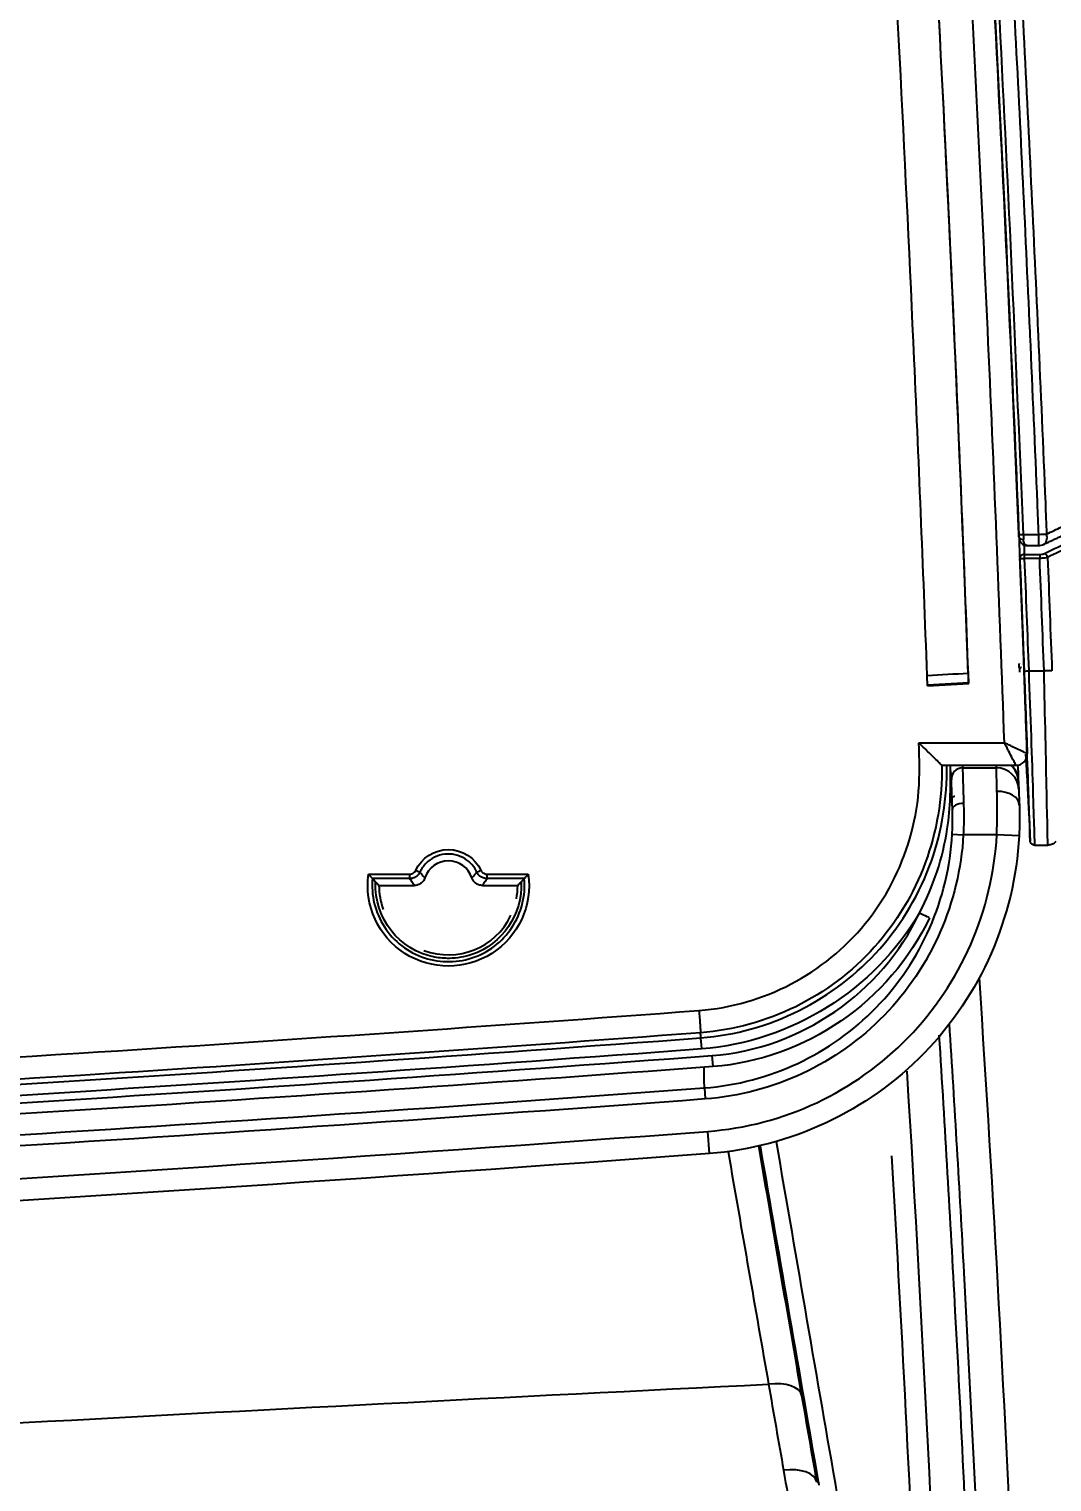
# Model space of a CAD drawing. Header units: millimetres. Extents: x 28 to 2974, y 8 to 3716.
# Drawn here: x 2013 to 2058.8, y 1207.4 to 1272.5 of the extents above; entities that cross this region are included whole.
import ezdxf

# ---------------------------------------------------------------- set-up
doc = ezdxf.new("R2010")
doc.units = ezdxf.units.MM
doc.layers.get('Defpoints').update_dxf_attribs({"linetype": 'CONTINUOUS'})
doc.layers.add('1LINE', color=7, linetype='CONTINUOUS')
doc.styles.add('Annotative', font='malgun.ttf')
doc.dimstyles.new('WOO', dxfattribs={"dimtxt": 20, "dimasz": 2, "dimexe": 1.25, "dimexo": 0.3, "dimgap": 1, "dimtad": 1, "dimdec": 1, "dimzin": 1, "dimdsep": 46, "dimtxsty": 'Annotative', "dimcen": 0, "dimclrd": 1, "dimclre": 1, "dimclrt": 2, "dimadec": 0, "dimazin": 0, "dimtfac": 1, "dimtdec": 1, "dimtofl": 0, "dimtmove": 0, "dimatfit": 3, "dimfxl": 0, "dimarcsym": 0})

# ---------------------------------------------------------------- blocks, each defined once
blk = doc.blocks.new('*D12')
at = {"layer": '1LINE', "color": 1, "lineweight": -2}
for p, q in [((1929.416, 1310.67), (2169.11, 1310.67)), ((2167.86, 1308.67), (2167.86, 861.29)), ((1858.761, 859.29), (2169.11, 859.29))]:
    blk.add_line(p, q, dxfattribs=at)
at = {"layer": '1LINE', "color": 1}
for points in [[(2167.527, 1308.67), (2168.193, 1308.67), (2167.86, 1310.67)], [(2167.527, 861.29), (2168.193, 861.29), (2167.86, 859.29)]]:
    blk.add_solid(points, dxfattribs=at)
at = {"layer": 'Defpoints', "color": 0}
for p in [(1929.116, 1310.67), (1858.461, 859.29), (2167.86, 859.29)]:
    blk.add_point(p, dxfattribs=at)
at = {"layer": '1LINE', "color": 2, "insert": (2156.473, 1084.98), "char_height": 20, "attachment_point": 5, "rotation": 90, "style": 'Annotative'}
blk.add_mtext('451', dxfattribs=at)
blk = doc.blocks.new('*D13')
at = {"layer": '1LINE', "color": 1, "lineweight": -2}
for p, q in [((1929.416, 1349.07), (2224.099, 1349.07)), ((2222.849, 1347.07), (2222.849, 861.29)), ((1858.761, 859.29), (2224.099, 859.29))]:
    blk.add_line(p, q, dxfattribs=at)
at = {"layer": '1LINE', "color": 1}
for points in [[(2222.516, 1347.07), (2223.183, 1347.07), (2222.849, 1349.07)], [(2222.516, 861.29), (2223.183, 861.29), (2222.849, 859.29)]]:
    blk.add_solid(points, dxfattribs=at)
at = {"layer": 'Defpoints', "color": 0}
for p in [(1929.116, 1349.07), (1858.461, 859.29), (2222.849, 859.29)]:
    blk.add_point(p, dxfattribs=at)
at = {"layer": '1LINE', "color": 2, "insert": (2211.517, 1104.18), "char_height": 20, "attachment_point": 5, "rotation": 90, "style": 'Annotative'}
blk.add_mtext('490', dxfattribs=at)

msp = doc.modelspace()

# ---------------------------------------------------------------- linework, layer by layer
at = {"layer": '1LINE', "linetype": 'Continuous'}
for p, q in [((2057.488, 1249.857), (2058.175, 1249.857)), ((2058.175, 1249.357), (2058.175, 1249.857)), ((2057.531, 1248.96), (2058.218, 1248.96)), ((2057.531, 1248.96), (2057.531, 1248.779)), ((2057.667, 1249.357), (2058.175, 1249.357)), ((2058.218, 1248.96), (2058.218, 1248.779)), ((2058.218, 1248.779), (2057.531, 1248.779)), ((2057.301, 1244.076), (2057.301, 1244.06)), ((2057.31, 1243.887), (2057.31, 1243.684)), ((2057.513, 1243.742), (2057.523, 1243.742)), ((2058.413, 1243.737), (2058.413, 1243.742)), ((2055.041, 1243.202), (2053.2, 1243.103)), ((2053.201, 1243.075), (2055.044, 1243.173)), ((2052.813, 1240.519), (2056.642, 1240.519)), ((2053.846, 1239.519), (2057.16, 1239.519)), ((2054.764, 1239.404), (2056.283, 1239.404)), ((2054.302, 1236.435), (2054.801, 1236.407)), ((2056.299, 1236.407), (2054.801, 1236.407)), ((2057.297, 1236.354), (2056.299, 1236.407)), ((2028.176, 1234.643), (2030.022, 1234.643)), ((2030.022, 1234.443), (2030.022, 1234.643)), ((2033.48, 1234.643), (2033.48, 1234.443)), ((2033.48, 1234.643), (2035.326, 1234.643)), ((2030.022, 1234.443), (2028.354, 1234.443)), ((2028.646, 1234.137), (2030.23, 1234.137)), ((2033.273, 1234.137), (2034.856, 1234.137)), ((2035.148, 1234.443), (2033.48, 1234.443)), ((2043.599, 1226.029), (2043.561, 1226.525)), ((2043.215, 1225.074), (2043.252, 1224.578)), ((2043.436, 1222.136), (2043.362, 1223.127)), ((2048.248, 1207.432), (2048.309, 1207.444))]:
    msp.add_line(p, q, dxfattribs=at)
for centre, radius, start, end in [((2058.175, 1249.857), 0.5, 270, 295.41909), ((2031.751, 1234.137), 1.102, 18.16784, 161.83216), ((2031.751, 1234.137), 3.105, 180, 200.20502), ((2031.751, 1234.137), 3.105, 348.93277, 0), ((2031.751, 1234.137), 3.105, 249.40123, 334.49337)]:
    msp.add_arc(centre, radius, start, end, dxfattribs=at)
at = {"layer": '1LINE', "linetype": 'Continuous', "extrusion": (0, 0, -1)}
for radius, start, end in [(1.608, 24.97481, 155.02519), (3.611, 171.94765, 8.05235)]:
    msp.add_arc((-2031.751, 1234.137), radius, start, end, dxfattribs=at)
at = {"layer": '1LINE', "linetype": 'Continuous'}
for centre, major_axis, ratio, start_param, end_param in [((2057.488, 1249.857), (-0.2, -0.008), 0.000006, 0.000753, 1.570796), ((2057.494, 1249.72), (0.2, 0.008), 0.454865, 3.14244, 4.694222), ((2058.175, 1249.857), (-0.5, -0.02), 0.000006, 1.570808, 2.356583), ((2058.175, 1249.857), (0.215, -0.452), 0.677256, 0.000025, 1.289549), ((2057.531, 1248.779), (0.2, 0.008), 0.906169, 1.533224, 3.139809), ((2058.429, 1248.82), (-0.086, 0.181), 0.677188, 4.43085, 5.671366), ((2057.531, 1248.779), (0.2, 0.008), 0.000006, 3.142346, 4.712388), ((2057.726, 1243.742), (0.2, 0.007), 0.000006, 3.142345, 4.712389), ((2057.16, 1240.019), (-0.349, -0.358), 0.999999, 0.771743, 2.378126), ((2054.764, 1238.904), (-0.499, -0.026), 0.999046, 4.660133, 6.265933), ((2056.283, 1238.405), (-0.999, -0.052), 0.999046, 3.124341, 4.660407), ((2056.264, 1238.772), (-0.999, -0.044), 0.999046, 3.132785, 3.941493), ((2056.263, 1238.791), (-0.999, -0.036), 0.999047, 3.138192, 3.92156), ((2053.92, 1238.125), (-0.5, -0.017), 0.094822, 2.197786, 3.14235), ((2056.308, 1237.7), (-0.999, -0.035), 0.646577, 3.140605, 4.689699), ((2054.812, 1237.575), (-0.5, -0.017), 0.467077, 4.696126, 6.282333), ((2030.294, 1234.816), (-0.181, 0.084), 0.000006, 1.570799, 3.089233), ((2033.209, 1234.816), (0.181, 0.084), 0.000006, 3.193953, 4.712386), ((2052.838, 1232.909), (-0.452, 0.214), 0.000006, 1.570799, 3.191454), ((2043.091, 1226.816), (0.037, -0.499), 0.002236, 1.570802, 3.091635), ((2046.103, 1211.015), (-1.478, -0.256), 0.525102, 3.162101, 4.634067), ((2046.773, 1207.159), (-1.478, -0.257), 0.525074, 3.162101, 4.633745)]:
    msp.add_ellipse(centre, major_axis=major_axis, ratio=ratio, start_param=start_param, end_param=end_param, dxfattribs=at)
at = {"layer": '1LINE', "linetype": 'Continuous', "extrusion": (0, 0, -1)}
for start_param, end_param in [(0.260064, 1.69226), (4.736758, 6.030026)]:
    msp.add_ellipse((2031.751, 1234.134), major_axis=(0.238, -3.252), ratio=1, start_param=start_param, end_param=end_param, dxfattribs=at)
at = {"layer": '1LINE', "linetype": 'Continuous'}
for points, knots in [([(2053.791, 1312.292), (2053.912, 1310.604), (2054.03, 1308.915), (2054.811, 1297.6), (2055.406, 1287.968), (2056.283, 1271.909), (2056.603, 1265.484), (2057.178, 1252.718), (2057.434, 1246.378), (2057.659, 1240.036)], [0, 0, 0, 0, 0.070171, 0.070171, 0.470233, 0.470233, 0.73693, 0.73693, 1, 1, 1, 1]), ([(2056.642, 1240.519), (2056.42, 1246.684), (2056.171, 1252.849), (2055.604, 1265.436), (2055.284, 1271.858), (2054.407, 1287.908), (2053.813, 1297.536), (2053.043, 1308.691), (2052.936, 1310.223), (2052.827, 1311.756)], [0, 0, 0, 0, 0.259434, 0.259434, 0.529808, 0.529808, 0.935387, 0.935387, 1, 1, 1, 1]), ([(2053.201, 1243.075), (2053.02, 1247.943), (2052.821, 1252.811), (2052.227, 1266.158), (2051.796, 1274.635), (2050.826, 1291.584), (2050.288, 1300.056), (2049.696, 1308.525)], [0, 0, 0, 0, 0.222986, 0.222986, 0.611462, 0.611462, 1, 1, 1, 1]), ([(2055.044, 1243.173), (2054.863, 1248.043), (2054.664, 1252.913), (2054.071, 1266.26), (2053.64, 1274.736), (2052.672, 1291.684), (2052.135, 1300.156), (2051.545, 1308.624)], [0, 0, 0, 0, 0.223051, 0.223051, 0.611495, 0.611495, 1, 1, 1, 1]), ([(2058.175, 1249.857), (2058.156, 1250.32), (2058.137, 1250.783), (2058.015, 1253.753), (2057.907, 1256.26), (2057.793, 1258.817), (2057.79, 1258.867), (2057.574, 1263.671), (2057.344, 1268.424), (2056.951, 1275.964), (2056.801, 1278.752), (2056.377, 1286.294), (2056.093, 1291.048), (2055.792, 1295.802)], [0, 0, 0, 0, 0.030225, 0.030225, 0.193854, 0.193854, 0.197119, 0.197119, 0.507412, 0.507412, 0.689439, 0.689439, 1, 1, 1, 1]), ([(2056.145, 1295.824), (2056.446, 1291.07), (2056.73, 1286.315), (2057.154, 1278.771), (2057.305, 1275.983), (2057.697, 1268.438), (2057.928, 1263.681), (2058.144, 1258.872), (2058.146, 1258.822), (2058.261, 1256.269), (2058.369, 1253.765), (2058.491, 1250.797), (2058.51, 1250.334), (2058.528, 1249.871)], [0, 0, 0, 0, 0.310561, 0.310561, 0.492588, 0.492588, 0.803115, 0.803115, 0.80638, 0.80638, 0.969775, 0.969775, 1, 1, 1, 1]), ([(2060.945, 1251.02), (2060.929, 1251.417), (2060.913, 1251.815), (2060.804, 1254.428), (2060.708, 1256.643), (2060.607, 1258.908), (2060.605, 1258.958), (2060.424, 1262.967), (2060.235, 1266.925), (2059.75, 1276.462), (2059.443, 1282.04), (2058.949, 1290.404), (2058.778, 1293.192), (2058.602, 1295.979)], [0, 0, 0, 0, 0.026513, 0.026513, 0.174267, 0.174267, 0.177604, 0.177604, 0.44166, 0.44166, 0.813888, 0.813888, 1, 1, 1, 1]), ([(2058.528, 1249.871), (2058.75, 1249.976), (2058.971, 1250.081), (2059.777, 1250.464), (2060.361, 1250.742), (2060.945, 1251.02)], [0, 0, 0, 0, 0.274914, 0.274914, 1, 1, 1, 1]), ([(2057.294, 1249.712), (2057.293, 1249.724), (2057.293, 1249.736), (2057.291, 1249.781), (2057.29, 1249.815), (2057.288, 1249.849)], [0, 0, 0, 0, 0.283953, 0.283953, 1, 1, 1, 1]), ([(2057.299, 1249.699), (2057.298, 1249.686), (2057.298, 1249.626), (2057.341, 1249.523), (2057.433, 1249.42), (2057.551, 1249.365), (2057.628, 1249.357), (2057.666, 1249.36)], [0, 0, 0, 0, 0.063396, 0.305371, 0.557005, 0.791426, 1, 1, 1, 1]), ([(2057.488, 1249.857), (2057.49, 1249.801), (2057.491, 1249.744), (2057.493, 1249.67), (2057.493, 1249.649), (2057.494, 1249.629)], [0, 0, 0, 0, 0.716037, 0.716037, 1, 1, 1, 1]), ([(2057.664, 1249.357), (2057.642, 1249.357), (2057.621, 1249.361), (2057.578, 1249.385), (2057.556, 1249.407), (2057.525, 1249.46), (2057.515, 1249.487), (2057.499, 1249.551), (2057.495, 1249.589), (2057.494, 1249.629)], [0, 0, 0, 0, 0.239781, 0.239781, 0.543914, 0.543914, 0.766567, 0.766567, 1, 1, 1, 1]), ([(2058.429, 1249.001), (2058.832, 1249.193), (2059.235, 1249.384), (2060.041, 1249.767), (2060.444, 1249.958), (2060.847, 1250.15)], [0, 0, 0, 0, 0.5, 0.5, 1, 1, 1, 1]), ([(2060.988, 1249.974), (2060.899, 1249.932), (2060.811, 1249.89), (2060.368, 1249.68), (2060.013, 1249.511), (2059.296, 1249.17), (2058.933, 1248.998), (2058.571, 1248.825)], [0, 0, 0, 0, 0.109956, 0.109956, 0.549778, 0.549778, 1, 1, 1, 1]), ([(2058.218, 1248.96), (2058.232, 1248.96), (2058.246, 1248.961), (2058.292, 1248.963), (2058.324, 1248.968), (2058.381, 1248.982), (2058.407, 1248.991), (2058.429, 1249.001)], [0, 0, 0, 0, 0.168919, 0.168919, 0.585257, 0.585257, 1, 1, 1, 1]), ([(2057.526, 1243.735), (2057.521, 1243.868), (2057.516, 1244.001), (2057.491, 1244.668), (2057.471, 1245.201), (2057.412, 1246.746), (2057.372, 1247.758), (2057.332, 1248.771)], [0, 0, 0, 0, 0.079371, 0.079371, 0.396854, 0.396854, 1, 1, 1, 1]), ([(2058.571, 1248.825), (2058.534, 1248.814), (2058.49, 1248.805), (2058.394, 1248.79), (2058.34, 1248.784), (2058.264, 1248.78), (2058.241, 1248.779), (2058.218, 1248.779)], [0, 0, 0, 0, 0.41099, 0.41099, 0.829435, 0.829435, 1, 1, 1, 1]), ([(2057.31, 1243.887), (2057.307, 1243.915), (2057.305, 1243.944), (2057.301, 1244.001), (2057.305, 1244.031), (2057.301, 1244.06)], [0, 0, 0, 0, 0.492041, 0.492041, 1, 1, 1, 1]), ([(2057.31, 1243.887), (2057.332, 1243.887), (2057.355, 1243.891), (2057.388, 1243.902), (2057.4, 1243.908), (2057.411, 1243.915)], [0, 0, 0, 0, 0.633891, 0.633891, 1, 1, 1, 1]), ([(2057.501, 1244.268), (2057.505, 1244.238), (2057.501, 1244.209), (2057.505, 1244.151), (2057.507, 1244.123), (2057.51, 1244.094)], [0, 0, 0, 0, 0.508293, 0.508293, 1, 1, 1, 1]), ([(2057.51, 1244.094), (2057.51, 1244.094), (2057.51, 1244.093), (2057.511, 1244.053), (2057.513, 1244.014), (2057.516, 1243.933), (2057.517, 1243.892), (2057.52, 1243.816), (2057.521, 1243.782), (2057.523, 1243.748)], [0, 0, 0, 0, 0.006911, 0.006911, 0.411682, 0.411682, 0.751877, 0.751877, 1, 1, 1, 1]), ([(2057.658, 1239.976), (2057.656, 1240.018), (2057.654, 1240.099), (2057.645, 1240.374), (2057.637, 1240.602), (2057.617, 1241.162), (2057.605, 1241.501), (2057.578, 1242.241), (2057.563, 1242.653), (2057.54, 1243.292), (2057.531, 1243.518), (2057.523, 1243.742)], [0, 0, 0, 0, 0.173029, 0.173029, 0.407654, 0.407654, 0.642346, 0.642346, 0.877183, 0.877183, 1, 1, 1, 1]), ([(2057.79, 1236.138), (2057.79, 1236.19), (2057.763, 1237.037), (2057.668, 1239.833), (2057.6, 1241.762), (2057.526, 1243.735)], [0, 0, 0, 0, 0.5, 0.5, 1, 1, 1, 1]), ([(2057.726, 1243.742), (2057.799, 1241.746), (2057.868, 1239.736), (2057.963, 1236.866), (2057.99, 1235.996), (2057.99, 1235.945)], [0, 0, 0, 0, 0.5, 0.5, 1, 1, 1, 1]), ([(2058.767, 1243.748), (2058.721, 1243.747), (2058.665, 1243.745), (2058.566, 1243.742), (2058.526, 1243.741), (2058.461, 1243.739), (2058.437, 1243.738), (2058.413, 1243.737)], [0, 0, 0, 0, 0.500739, 0.500739, 0.817657, 0.817657, 1, 1, 1, 1]), ([(2058.582, 1235.945), (2058.581, 1235.996), (2058.565, 1236.86), (2058.503, 1239.728), (2058.461, 1241.712), (2058.413, 1243.737)], [0, 0, 0, 0, 0.5, 0.5, 1, 1, 1, 1]), ([(2055.041, 1243.202), (2055.04, 1243.251), (2055.038, 1243.301), (2055.034, 1243.397), (2055.032, 1243.443), (2055.029, 1243.535), (2055.027, 1243.581), (2055.025, 1243.628)], [0, 0, 0, 0, 0.349545, 0.349545, 0.674726, 0.674726, 1, 1, 1, 1]), ([(2055.044, 1243.174), (2055.043, 1243.178), (2055.043, 1243.183), (2055.042, 1243.192), (2055.042, 1243.197), (2055.041, 1243.202)], [0, 0, 0, 0, 0.506438, 0.506438, 1, 1, 1, 1]), ([(2042.969, 1228.538), (2045.87, 1228.763), (2048.574, 1230.182), (2051.331, 1233.562), (2052.005, 1234.855), (2052.611, 1236.937), (2052.741, 1237.64), (2052.862, 1239.068), (2052.831, 1239.794), (2052.813, 1240.519)], [0, 0, 0, 0, 0.5, 0.5, 0.75, 0.75, 0.875, 0.875, 1, 1, 1, 1]), ([(2053.836, 1239.52), (2053.832, 1239.524), (2053.814, 1239.542), (2053.758, 1239.596), (2053.721, 1239.633), (2053.613, 1239.739), (2053.534, 1239.815), (2053.334, 1240.011), (2053.203, 1240.138), (2052.988, 1240.348), (2052.903, 1240.431), (2052.816, 1240.516), (2052.815, 1240.517), (2052.813, 1240.519)], [0, 0, 0, 0, 0.146161, 0.146161, 0.290841, 0.290841, 0.505442, 0.505442, 0.806487, 0.806487, 0.996611, 0.996611, 1, 1, 1, 1]), ([(2057.659, 1240.036), (2057.66, 1240.036), (2057.648, 1240.042), (2057.603, 1240.063), (2057.572, 1240.078), (2057.479, 1240.122), (2057.411, 1240.154), (2057.228, 1240.241), (2057.101, 1240.301), (2056.918, 1240.388), (2056.866, 1240.412), (2056.787, 1240.45), (2056.761, 1240.462), (2056.72, 1240.482), (2056.705, 1240.488), (2056.684, 1240.499), (2056.676, 1240.502), (2056.664, 1240.508), (2056.66, 1240.51), (2056.653, 1240.513), (2056.65, 1240.515), (2056.645, 1240.517), (2056.644, 1240.518), (2056.642, 1240.519)], [0, 0, 0, 0, 0.156688, 0.156688, 0.305521, 0.305521, 0.504285, 0.504285, 0.781379, 0.781379, 0.886283, 0.886283, 0.939273, 0.939273, 0.967344, 0.967344, 0.982399, 0.982399, 0.990502, 0.990502, 0.996169, 0.996169, 1, 1, 1, 1]), ([(2057.16, 1239.519), (2057.16, 1239.519), (2057.154, 1239.53), (2057.131, 1239.574), (2057.115, 1239.605), (2057.068, 1239.696), (2057.033, 1239.763), (2056.948, 1239.927), (2056.894, 1240.031), (2056.832, 1240.151), (2056.826, 1240.163), (2056.792, 1240.229), (2056.763, 1240.284), (2056.72, 1240.367), (2056.706, 1240.395), (2056.684, 1240.438), (2056.676, 1240.452), (2056.664, 1240.475), (2056.66, 1240.483), (2056.654, 1240.495), (2056.652, 1240.499), (2056.648, 1240.507), (2056.646, 1240.51), (2056.644, 1240.515), (2056.643, 1240.517), (2056.642, 1240.519)], [0, 0, 0, 0, 0.156924, 0.156924, 0.305979, 0.305979, 0.505039, 0.505039, 0.740447, 0.740447, 0.765915, 0.765915, 0.879279, 0.879279, 0.935661, 0.935661, 0.96542, 0.96542, 0.981365, 0.981365, 0.989945, 0.989945, 0.996163, 0.996163, 1, 1, 1, 1]), ([(2053.836, 1239.52), (2053.896, 1236.529), (2052.818, 1233.592), (2048.811, 1229.15), (2046.028, 1227.773), (2043.044, 1227.543)], [0, 0, 0, 0, 0.5, 0.5, 1, 1, 1, 1]), ([(2043.054, 1227.314), (2046.131, 1227.55), (2049.045, 1229.022), (2052.073, 1232.449), (2052.863, 1233.798), (2053.855, 1236.592), (2054.074, 1238.054), (2054.063, 1239.516)], [0, 0, 0, 0, 0.506537, 0.506537, 0.759805, 0.759805, 1, 1, 1, 1]), ([(2054.215, 1238.096), (2054.225, 1238.429), (2054.229, 1238.763), (2054.225, 1239.237), (2054.222, 1239.378), (2054.218, 1239.519)], [0, 0, 0, 0, 0.702955, 0.702955, 1, 1, 1, 1]), ([(2054.265, 1238.887), (2054.264, 1238.901), (2054.263, 1238.916), (2054.259, 1238.989), (2054.256, 1239.047), (2054.25, 1239.161), (2054.247, 1239.217), (2054.245, 1239.273)], [0, 0, 0, 0, 0.113043, 0.113043, 0.565215, 0.565215, 1, 1, 1, 1]), ([(2054.764, 1239.404), (2054.765, 1239.388), (2054.768, 1239.304), (2054.776, 1239.025), (2054.782, 1238.836), (2054.796, 1238.379), (2054.804, 1238.106), (2054.812, 1237.809)], [0, 0, 0, 0, 0.352055, 0.352055, 0.676042, 0.676042, 1, 1, 1, 1]), ([(2056.308, 1238.347), (2056.302, 1238.603), (2056.297, 1238.825), (2056.289, 1239.165), (2056.286, 1239.287), (2056.283, 1239.38), (2056.283, 1239.397), (2056.283, 1239.404)], [0, 0, 0, 0, 0.410042, 0.410042, 0.820133, 0.820133, 1, 1, 1, 1]), ([(2054.312, 1237.558), (2054.304, 1237.805), (2054.296, 1238.033), (2054.282, 1238.414), (2054.277, 1238.571), (2054.268, 1238.803), (2054.265, 1238.874), (2054.265, 1238.887)], [0, 0, 0, 0, 0.323952, 0.323952, 0.647939, 0.647939, 1, 1, 1, 1]), ([(2057.263, 1238.807), (2057.264, 1238.784), (2057.265, 1238.761), (2057.272, 1238.639), (2057.277, 1238.539), (2057.282, 1238.44)], [0, 0, 0, 0, 0.187149, 0.187149, 1, 1, 1, 1]), ([(2052.838, 1232.909), (2053.151, 1233.501), (2053.415, 1234.121), (2053.83, 1235.383), (2053.985, 1236.028), (2054.156, 1237.148), (2054.2, 1237.622), (2054.215, 1238.096)], [0, 0, 0, 0, 0.371503, 0.371503, 0.737036, 0.737036, 1, 1, 1, 1]), ([(2056.299, 1236.407), (2056.312, 1236.772), (2056.318, 1237.144), (2056.318, 1237.797), (2056.314, 1238.093), (2056.308, 1238.347)], [0, 0, 0, 0, 0.523359, 0.523359, 1, 1, 1, 1]), ([(2057.282, 1238.44), (2057.282, 1238.435), (2057.283, 1238.424), (2057.285, 1238.362), (2057.288, 1238.28), (2057.296, 1238.054), (2057.302, 1237.906), (2057.308, 1237.735)], [0, 0, 0, 0, 0.179833, 0.179833, 0.589894, 0.589894, 1, 1, 1, 1]), ([(2054.302, 1236.435), (2054.309, 1236.558), (2054.314, 1236.681), (2054.323, 1237.066), (2054.321, 1237.325), (2054.312, 1237.558)], [0, 0, 0, 0, 0.313641, 0.313641, 1, 1, 1, 1]), ([(2054.812, 1237.809), (2054.821, 1237.516), (2054.823, 1237.194), (2054.814, 1236.715), (2054.809, 1236.561), (2054.801, 1236.407)], [0, 0, 0, 0, 0.68499, 0.68499, 1, 1, 1, 1]), ([(2057.308, 1237.735), (2057.314, 1237.552), (2057.318, 1237.342), (2057.318, 1236.877), (2057.311, 1236.613), (2057.297, 1236.354)], [0, 0, 0, 0, 0.472195, 0.472195, 1, 1, 1, 1]), ([(2043.215, 1225.074), (2046.123, 1225.291), (2048.877, 1226.589), (2052.918, 1230.743), (2054.14, 1233.524), (2054.302, 1236.435)], [0, 0, 0, 0, 0.5, 0.5, 1, 1, 1, 1]), ([(2054.801, 1236.407), (2054.633, 1233.375), (2053.359, 1230.479), (2049.149, 1226.155), (2046.28, 1224.804), (2043.252, 1224.578)], [0, 0, 0, 0, 0.5, 0.5, 1, 1, 1, 1]), ([(2043.362, 1223.127), (2046.758, 1223.381), (2049.976, 1224.9), (2054.688, 1229.748), (2056.117, 1233.007), (2056.299, 1236.407)], [0, 0, 0, 0, 0.5, 0.5, 1, 1, 1, 1]), ([(2057.297, 1236.354), (2057.102, 1232.712), (2055.57, 1229.222), (2050.52, 1224.032), (2047.073, 1222.407), (2043.436, 1222.136)], [0, 0, 0, 0, 0.5, 0.5, 1, 1, 1, 1]), ([(2057.788, 1236.182), (2057.788, 1236.175), (2057.788, 1236.167), (2057.789, 1236.153), (2057.79, 1236.146), (2057.79, 1236.138)], [0, 0, 0, 0, 0.49983, 0.49983, 1, 1, 1, 1]), ([(2057.99, 1235.945), (2057.968, 1235.945), (2057.945, 1235.949), (2057.903, 1235.964), (2057.883, 1235.975), (2057.848, 1236.003), (2057.832, 1236.02), (2057.809, 1236.058), (2057.8, 1236.079), (2057.793, 1236.109), (2057.792, 1236.117), (2057.791, 1236.129), (2057.79, 1236.134), (2057.79, 1236.138)], [0, 0, 0, 0, 0.219498, 0.219498, 0.439002, 0.439002, 0.658532, 0.658532, 0.878111, 0.878111, 0.95573, 0.95573, 1, 1, 1, 1]), ([(2058.942, 1236.098), (2058.927, 1236.082), (2058.911, 1236.068), (2058.851, 1236.02), (2058.8, 1235.992), (2058.695, 1235.955), (2058.638, 1235.945), (2058.582, 1235.945)], [0, 0, 0, 0, 0.158514, 0.158514, 0.579256, 0.579256, 1, 1, 1, 1]), ([(2033.028, 1234.731), (2032.971, 1234.853), (2032.895, 1234.969), (2032.717, 1235.17), (2032.612, 1235.259), (2032.364, 1235.414), (2032.214, 1235.476), (2031.907, 1235.545), (2031.745, 1235.554), (2031.432, 1235.517), (2031.276, 1235.472), (2030.993, 1235.334), (2030.861, 1235.239), (2030.637, 1235.013), (2030.543, 1234.877), (2030.475, 1234.731)], [0, 0, 0, 0, 0.126645, 0.126645, 0.25329, 0.25329, 0.402012, 0.402012, 0.550735, 0.550735, 0.699457, 0.699457, 0.848179, 0.848179, 1, 1, 1, 1]), ([(2028.354, 1234.443), (2028.353, 1234.444), (2028.35, 1234.448), (2028.339, 1234.459), (2028.332, 1234.467), (2028.312, 1234.49), (2028.297, 1234.506), (2028.262, 1234.546), (2028.239, 1234.571), (2028.204, 1234.611), (2028.191, 1234.626), (2028.178, 1234.641), (2028.177, 1234.642), (2028.176, 1234.643)], [0, 0, 0, 0, 0.157781, 0.157781, 0.314175, 0.314175, 0.536566, 0.536566, 0.828267, 0.828267, 0.992037, 0.992037, 1, 1, 1, 1]), ([(2030.022, 1234.643), (2030.034, 1234.643), (2030.047, 1234.643), (2030.092, 1234.649), (2030.125, 1234.659), (2030.185, 1234.689), (2030.213, 1234.709), (2030.26, 1234.757), (2030.28, 1234.785), (2030.294, 1234.816)], [0, 0, 0, 0, 0.107515, 0.107515, 0.404892, 0.404892, 0.702453, 0.702453, 1, 1, 1, 1]), ([(2030.475, 1234.731), (2030.451, 1234.681), (2030.419, 1234.633), (2030.34, 1234.553), (2030.294, 1234.52), (2030.194, 1234.47), (2030.139, 1234.454), (2030.063, 1234.444), (2030.043, 1234.443), (2030.022, 1234.443)], [0, 0, 0, 0, 0.297526, 0.297526, 0.595119, 0.595119, 0.892502, 0.892502, 1, 1, 1, 1]), ([(2030.475, 1234.731), (2030.51, 1234.689), (2030.546, 1234.648), (2030.622, 1234.564), (2030.663, 1234.522), (2030.704, 1234.48)], [0, 0, 0, 0, 0.486857, 0.486857, 1, 1, 1, 1]), ([(2032.798, 1234.48), (2032.84, 1234.522), (2032.88, 1234.564), (2032.956, 1234.648), (2032.993, 1234.689), (2033.028, 1234.731)], [0, 0, 0, 0, 0.513143, 0.513143, 1, 1, 1, 1]), ([(2033.48, 1234.443), (2033.424, 1234.443), (2033.368, 1234.453), (2033.262, 1234.49), (2033.212, 1234.517), (2033.125, 1234.587), (2033.087, 1234.63), (2033.046, 1234.695), (2033.036, 1234.713), (2033.028, 1234.731)], [0, 0, 0, 0, 0.297526, 0.297526, 0.595118, 0.595118, 0.892502, 0.892502, 1, 1, 1, 1]), ([(2033.209, 1234.816), (2033.214, 1234.805), (2033.22, 1234.794), (2033.244, 1234.755), (2033.267, 1234.729), (2033.319, 1234.687), (2033.35, 1234.671), (2033.413, 1234.648), (2033.447, 1234.643), (2033.48, 1234.643)], [0, 0, 0, 0, 0.107515, 0.107515, 0.404892, 0.404892, 0.702453, 0.702453, 1, 1, 1, 1]), ([(2035.148, 1234.443), (2035.149, 1234.444), (2035.153, 1234.448), (2035.163, 1234.459), (2035.171, 1234.467), (2035.191, 1234.49), (2035.205, 1234.506), (2035.241, 1234.546), (2035.263, 1234.571), (2035.299, 1234.611), (2035.312, 1234.626), (2035.325, 1234.641), (2035.326, 1234.642), (2035.326, 1234.643)], [0, 0, 0, 0, 0.157781, 0.157781, 0.314175, 0.314175, 0.536566, 0.536566, 0.828267, 0.828267, 0.992037, 0.992037, 1, 1, 1, 1]), ([(2028.354, 1234.443), (2028.342, 1234.31), (2028.338, 1234.176), (2028.352, 1233.661), (2028.429, 1233.276), (2028.701, 1232.562), (2028.901, 1232.225), (2029.395, 1231.642), (2029.695, 1231.389), (2030.353, 1231.002), (2030.72, 1230.863), (2031.47, 1230.716), (2031.862, 1230.706), (2032.618, 1230.816), (2032.991, 1230.936), (2033.668, 1231.29), (2033.981, 1231.527), (2034.502, 1232.085), (2034.719, 1232.412), (2035.027, 1233.111), (2035.122, 1233.492), (2035.167, 1234.062), (2035.165, 1234.253), (2035.148, 1234.443)], [0, 0, 0, 0, 0.035118, 0.035118, 0.136763, 0.136763, 0.238408, 0.238408, 0.340053, 0.340053, 0.441697, 0.441697, 0.543342, 0.543342, 0.644987, 0.644987, 0.746632, 0.746632, 0.848277, 0.848277, 0.949921, 0.949921, 1, 1, 1, 1]), ([(2030.23, 1234.137), (2030.192, 1234.189), (2030.155, 1234.241), (2030.086, 1234.344), (2030.054, 1234.393), (2030.022, 1234.443)], [0, 0, 0, 0, 0.513158, 0.513158, 1, 1, 1, 1]), ([(2030.704, 1234.48), (2030.687, 1234.427), (2030.66, 1234.376), (2030.592, 1234.288), (2030.55, 1234.249), (2030.456, 1234.188), (2030.403, 1234.165), (2030.31, 1234.142), (2030.27, 1234.137), (2030.23, 1234.137)], [0, 0, 0, 0, 0.269378, 0.269378, 0.538772, 0.538772, 0.807945, 0.807945, 1, 1, 1, 1]), ([(2033.273, 1234.137), (2033.217, 1234.137), (2033.16, 1234.146), (2033.055, 1234.183), (2033.004, 1234.211), (2032.917, 1234.281), (2032.879, 1234.324), (2032.828, 1234.405), (2032.811, 1234.442), (2032.798, 1234.48)], [0, 0, 0, 0, 0.269378, 0.269378, 0.538772, 0.538772, 0.807945, 0.807945, 1, 1, 1, 1]), ([(2033.48, 1234.443), (2033.449, 1234.393), (2033.416, 1234.344), (2033.347, 1234.241), (2033.311, 1234.189), (2033.273, 1234.137)], [0, 0, 0, 0, 0.486842, 0.486842, 1, 1, 1, 1]), ([(2032.796, 1231.045), (2032.476, 1230.937), (2032.136, 1230.88), (2031.58, 1230.871), (2031.36, 1230.89), (2031.145, 1230.931)], [0, 0, 0, 0, 0.608707, 0.608707, 1, 1, 1, 1]), ([(2055.505, 1230), (2056.142, 1220.292), (2056.671, 1210.549), (2057.64, 1188.675), (2058.078, 1176.54), (2058.667, 1152.216), (2058.792, 1140.025), (2058.264, 1115.589), (2057.61, 1103.349), (2055.098, 1078.821), (2053.258, 1066.591), (2045.67, 1030.277), (2037.844, 1006.559), (2022.108, 973.151), (2016.175, 962.342), (2002.781, 941.455), (1995.422, 931.543), (1983.4, 917.573), (1979.229, 913.06), (1970.531, 904.346), (1966.019, 900.131), (1951.717, 888.158), (1941.263, 881.29), (1918.911, 870.34), (1907.073, 866.183), (1883.121, 860.676), (1870.911, 859.283), (1858.461, 859.29)], [0, 0, 0, 0, 0.063029, 0.063029, 0.14111, 0.14111, 0.219191, 0.219191, 0.297272, 0.297272, 0.375352, 0.375352, 0.531514, 0.531514, 0.609595, 0.609595, 0.687676, 0.687676, 0.726717, 0.726717, 0.765757, 0.765757, 0.843838, 0.843838, 0.921919, 0.921919, 1, 1, 1, 1]), ([(1981.213, 1224.715), (1981.38, 1224.723), (1981.546, 1224.732), (1992.885, 1225.294), (2004.053, 1225.924), (2024.471, 1227.214), (2033.722, 1227.851), (2042.969, 1228.538)], [0, 0, 0, 0, 0.008091, 0.008091, 0.55043, 0.55043, 1, 1, 1, 1]), ([(2042.969, 1228.538), (2042.971, 1228.5), (2042.974, 1228.462), (2042.979, 1228.406), (2042.98, 1228.387), (2042.99, 1228.258), (2042.998, 1228.15), (2043.013, 1227.955), (2043.02, 1227.866), (2043.031, 1227.718), (2043.035, 1227.657), (2043.042, 1227.573), (2043.044, 1227.548), (2043.044, 1227.543)], [0, 0, 0, 0, 0.075797, 0.075797, 0.112651, 0.112651, 0.334488, 0.334488, 0.556325, 0.556325, 0.778163, 0.778163, 1, 1, 1, 1]), ([(2043.044, 1227.543), (2033.793, 1226.854), (2024.538, 1226.218), (2004.254, 1224.936), (1993.223, 1224.313), (1982.188, 1223.764)], [0, 0, 0, 0, 0.456418, 0.456418, 1, 1, 1, 1]), ([(2043.054, 1227.314), (2043.052, 1227.328), (2043.051, 1227.342), (2043.045, 1227.418), (2043.044, 1227.48), (2043.044, 1227.543)], [0, 0, 0, 0, 0.183474, 0.183474, 1, 1, 1, 1]), ([(2053.71, 1227.43), (2053.969, 1223.32), (2054.208, 1219.205), (2054.574, 1212.344), (2054.712, 1209.603), (2054.975, 1204.116), (2055.137, 1201.367), (2055.216, 1198.621)], [0, 0, 0, 0, 0.429346, 0.429346, 0.714673, 0.714673, 1, 1, 1, 1]), ([(2055.733, 1198.295), (2055.715, 1199.842), (2055.599, 1201.386), (2055.46, 1204.473), (2055.388, 1206.016), (2055.165, 1210.642), (2055.007, 1213.722), (2054.636, 1220.523), (2054.417, 1224.242), (2054.181, 1227.956)], [0, 0, 0, 0, 0.155703, 0.155703, 0.311405, 0.311405, 0.62281, 0.62281, 1, 1, 1, 1]), ([(1858.46, 862.771), (1870.482, 862.765), (1882.481, 864.112), (1905.915, 869.481), (1917.108, 873.412), (1938.453, 883.721), (1948.643, 890.268), (1962.574, 901.734), (1966.967, 905.78), (1975.424, 914.129), (1979.477, 918.449), (1991.163, 931.801), (1998.312, 941.234), (2011.387, 961.116), (2017.322, 971.596), (2033.065, 1003.932), (2040.724, 1026.235), (2048.589, 1060.484), (2050.574, 1072.05), (2053.453, 1095.433), (2054.331, 1107.284), (2055.674, 1142.781), (2054.973, 1166.404), (2053.607, 1201.859), (2053.024, 1213.866), (2052.285, 1225.819)], [0, 0, 0, 0, 0.076741, 0.076741, 0.153483, 0.153483, 0.230224, 0.230224, 0.268595, 0.268595, 0.306966, 0.306966, 0.383707, 0.383707, 0.460449, 0.460449, 0.613932, 0.613932, 0.690673, 0.690673, 0.767415, 0.767415, 0.920898, 0.920898, 1, 1, 1, 1]), ([(1939.758, 886.861), (1941.843, 888.133), (1943.898, 889.46), (1954.301, 896.554), (1962.175, 903.278), (1976.766, 917.506), (1983.627, 925.148), (1996.382, 941.206), (2002.321, 949.7), (2018.589, 976.077), (2027.259, 994.578), (2035.892, 1018.598), (2037.507, 1023.447), (2040.52, 1033.232), (2041.911, 1038.129), (2045.817, 1053.198), (2047.908, 1063.389), (2051.099, 1083.753), (2052.215, 1093.969), (2053.688, 1114.483), (2054.061, 1124.802), (2054.298, 1145.575), (2054.158, 1156.047), (2053.636, 1176.837), (2053.27, 1187.198), (2052.492, 1205.732), (2052.086, 1213.891), (2051.597, 1222.033)], [0, 0, 0, 0, 0.020095, 0.020095, 0.10322, 0.10322, 0.186345, 0.186345, 0.269469, 0.269469, 0.435719, 0.435719, 0.477281, 0.477281, 0.518844, 0.518844, 0.601969, 0.601969, 0.685093, 0.685093, 0.768218, 0.768218, 0.851343, 0.851343, 0.934468, 0.934468, 1, 1, 1, 1]), ([(1908.442, 1203.389), (1931.367, 1204.989), (1954.292, 1206.609), (2000.17, 1209.461), (2023.125, 1210.674), (2046.085, 1211.809)], [0, 0, 0, 0, 0.5, 0.5, 1, 1, 1, 1]), ([(2046.754, 1207.953), (2046.88, 1207.229), (2047.005, 1206.505), (2047.216, 1205.258), (2047.303, 1204.736), (2047.476, 1203.69), (2047.562, 1203.167), (2047.647, 1202.644)], [0, 0, 0, 0, 0.409247, 0.409247, 0.704623, 0.704623, 1, 1, 1, 1])]:
    msp.add_open_spline(points, degree=3, knots=knots, dxfattribs=at)
for points, degree in [([(2057.288, 1249.849), (2056.669, 1265.175), (2055.876, 1280.494), (2054.909, 1295.802)], 3), ([(2057.488, 1249.857), (2056.869, 1265.184), (2056.075, 1280.505), (2055.109, 1295.815)], 3), ([(2055.025, 1243.628), (2054.375, 1261), (2053.5, 1278.363), (2052.402, 1295.713)], 3), ([(2058.39, 1249.405), (2059.598, 1249.979), (2060.807, 1250.554)], 2), ([(2057.514, 1249.392), (2057.52, 1249.248), (2057.526, 1249.104), (2057.531, 1248.96)], 3), ([(2057.531, 1248.779), (2057.598, 1247.1), (2057.663, 1245.421), (2057.726, 1243.742)], 3), ([(2058.413, 1243.742), (2058.35, 1245.421), (2058.285, 1247.1), (2058.218, 1248.779)], 3), ([(2058.571, 1248.825), (2058.638, 1247.133), (2058.704, 1245.441), (2058.767, 1243.748)], 3), ([(2057.523, 1243.748), (2057.52, 1243.746), (2057.516, 1243.744), (2057.513, 1243.742)], 3), ([(2057.523, 1243.748), (2057.523, 1243.746), (2057.523, 1243.744), (2057.523, 1243.742)], 3), ([(2057.726, 1243.742), (2057.955, 1243.742), (2058.184, 1243.742), (2058.413, 1243.742)], 3), ([(2055.025, 1243.628), (2054.412, 1243.595), (2053.798, 1243.562), (2053.184, 1243.529)], 3), ([(2055.044, 1243.174), (2054.43, 1243.141), (2053.816, 1243.108), (2053.201, 1243.075)], 3), ([(2057.583, 1240.014), (2057.719, 1237.787), (2057.781, 1236.44), (2057.788, 1236.182)], 3), ([(2054.758, 1239.519), (2054.76, 1239.48), (2054.762, 1239.442), (2054.764, 1239.404)], 3), ([(2056.283, 1239.404), (2056.281, 1239.442), (2056.279, 1239.48), (2056.277, 1239.519)], 3), ([(2057.241, 1239.465), (2057.245, 1239.37), (2057.248, 1239.285), (2057.251, 1239.211)], 3), ([(2057.251, 1239.211), (2057.258, 1238.992), (2057.261, 1238.863), (2057.262, 1238.824)], 3), ([(2057.99, 1235.945), (2058.582, 1235.945)], 1), ([(2058.582, 1235.945), (2058.582, 1235.945)], 1), ([(2028.354, 1234.443), (2028.4, 1234.393), (2028.447, 1234.342), (2028.495, 1234.292)], 3), ([(2028.495, 1234.292), (2028.544, 1234.24), (2028.595, 1234.188), (2028.646, 1234.137)], 3), ([(2034.856, 1234.137), (2034.908, 1234.189), (2034.958, 1234.24), (2035.008, 1234.292)], 3), ([(2035.008, 1234.292), (2035.056, 1234.342), (2035.102, 1234.393), (2035.148, 1234.443)], 3), ([(2052.838, 1232.909), (2050.817, 1229.467), (2047.104, 1227.123), (2043.092, 1226.816)], 3), ([(2043.561, 1226.525), (2047.52, 1226.82), (2051.139, 1229.322), (2052.838, 1232.909)], 3), ([(2053.289, 1232.695), (2051.514, 1228.949), (2047.733, 1226.338), (2043.599, 1226.029)], 3), ([(1982.188, 1223.535), (2002.491, 1224.546), (2022.781, 1225.806), (2043.054, 1227.314)], 3), ([(2043.092, 1226.816), (2022.815, 1225.308), (2002.521, 1224.047), (1982.213, 1223.036)], 3), ([(1982.213, 1222.701), (2002.678, 1223.722), (2023.128, 1224.998), (2043.561, 1226.525)], 3), ([(2043.599, 1226.029), (2022.943, 1224.485), (2002.269, 1223.199), (1981.581, 1222.172)], 3), ([(2043.215, 1225.074), (2043.203, 1225.38), (2043.202, 1225.68), (2043.196, 1225.992)], 3), ([(1977.779, 1221.051), (1999.608, 1222.105), (2021.421, 1223.446), (2043.215, 1225.074)], 3), ([(2043.252, 1224.578), (2021.446, 1222.949), (1999.62, 1221.607), (1977.779, 1220.554)], 3), ([(1864.472, 1216.225), (1924.162, 1216.375), (1983.838, 1218.681), (2043.362, 1223.127)], 3), ([(2044.273, 1222.221), (2044.89, 1218.655), (2045.495, 1215.185), (2046.085, 1211.809)], 3), ([(2047.578, 1211.287), (2046.95, 1214.911), (2046.304, 1218.649), (2045.646, 1222.485)], 3), ([(2045.706, 1222.48), (2046.598, 1217.296), (2047.47, 1212.271), (2048.309, 1207.444)], 3), ([(2049.157, 1206.899), (2048.279, 1211.975), (2047.37, 1217.232), (2046.438, 1222.665)], 3), ([(2043.436, 1222.136), (1983.888, 1217.688), (1924.189, 1215.38), (1864.475, 1215.23)], 3), ([(2046.085, 1211.809), (2046.307, 1210.523), (2046.531, 1209.238), (2046.754, 1207.953)], 3), ([(2048.248, 1207.432), (2048.024, 1208.717), (2047.801, 1210.002), (2047.578, 1211.287)], 3), ([(2048.309, 1207.444), (2048.319, 1207.39), (2048.328, 1207.336), (2048.337, 1207.282)], 3)]:
    msp.add_open_spline(points, degree=degree, dxfattribs=at)

# ---------------------------------------------------------------- dimensions: what is measured, and where the dimension line sits
at = {"layer": '1LINE'}
for base, p1, picture, middle in [((2222.849, 859.29), (1929.116, 1349.07), '*D13', (2222.849, 1104.18)), ((2167.86, 859.29), (1929.116, 1310.67), '*D12', (2167.86, 1084.98))]:
    dim = msp.add_linear_dim(base=base, p1=p1, p2=(1858.461, 859.29), angle=90, dimstyle='WOO', override={"dimdec": 0}, dxfattribs=at)
    dim.commit()
    dim.dimension.update_dxf_attribs({"geometry": picture, "text_midpoint": middle, "dimtype": 160})

doc.saveas('drawing.dxf')
